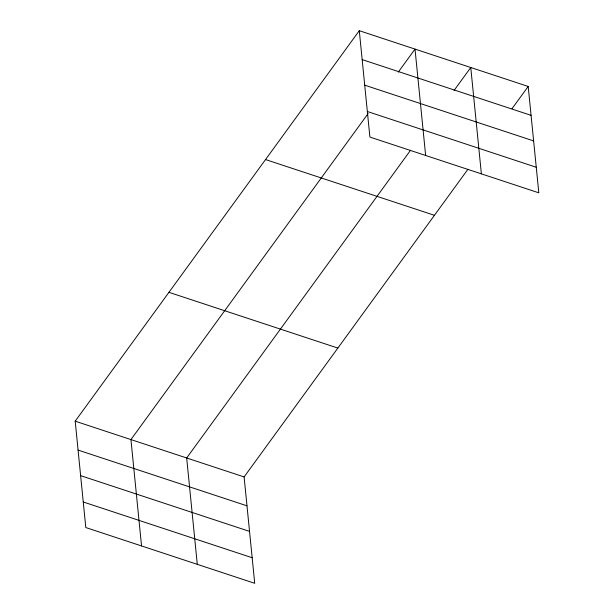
<?xml version="1.0" encoding="UTF-8"?>
<svg xmlns="http://www.w3.org/2000/svg" width="614" height="614" viewBox="0 0 614 614"><rect width="100%" height="100%" fill="white"/><g stroke="black" fill="none" stroke-linecap="round" stroke-linejoin="round"><path stroke-width="0.92" d="M467.922 169.287L244.103 476.932L254.718 583.3L85.806 527.549L75.192 421.181L359.282 30.7L528.193 86.451L538.808 192.819L369.897 137.068L359.282 30.7M368.147 113.529L130.935 439.578L141.55 545.946M398.279 72.107L415.018 49.097L425.64 155.465M410.497 150.33L186.671 457.975L197.286 564.343M454.022 90.504L470.761 67.494L481.376 173.862M512.007 108.693L528.193 86.451M362.168 59.604L531.079 115.348M364.716 85.169L533.627 140.913M367.349 111.502L536.26 167.254M265.532 159.556L434.443 215.307M168.942 292.325L337.853 348.069M75.192 421.181L244.103 476.932M78.078 450.085L246.989 505.829M80.626 475.643L249.537 531.394M83.258 501.983L252.17 557.735"/></g></svg>
